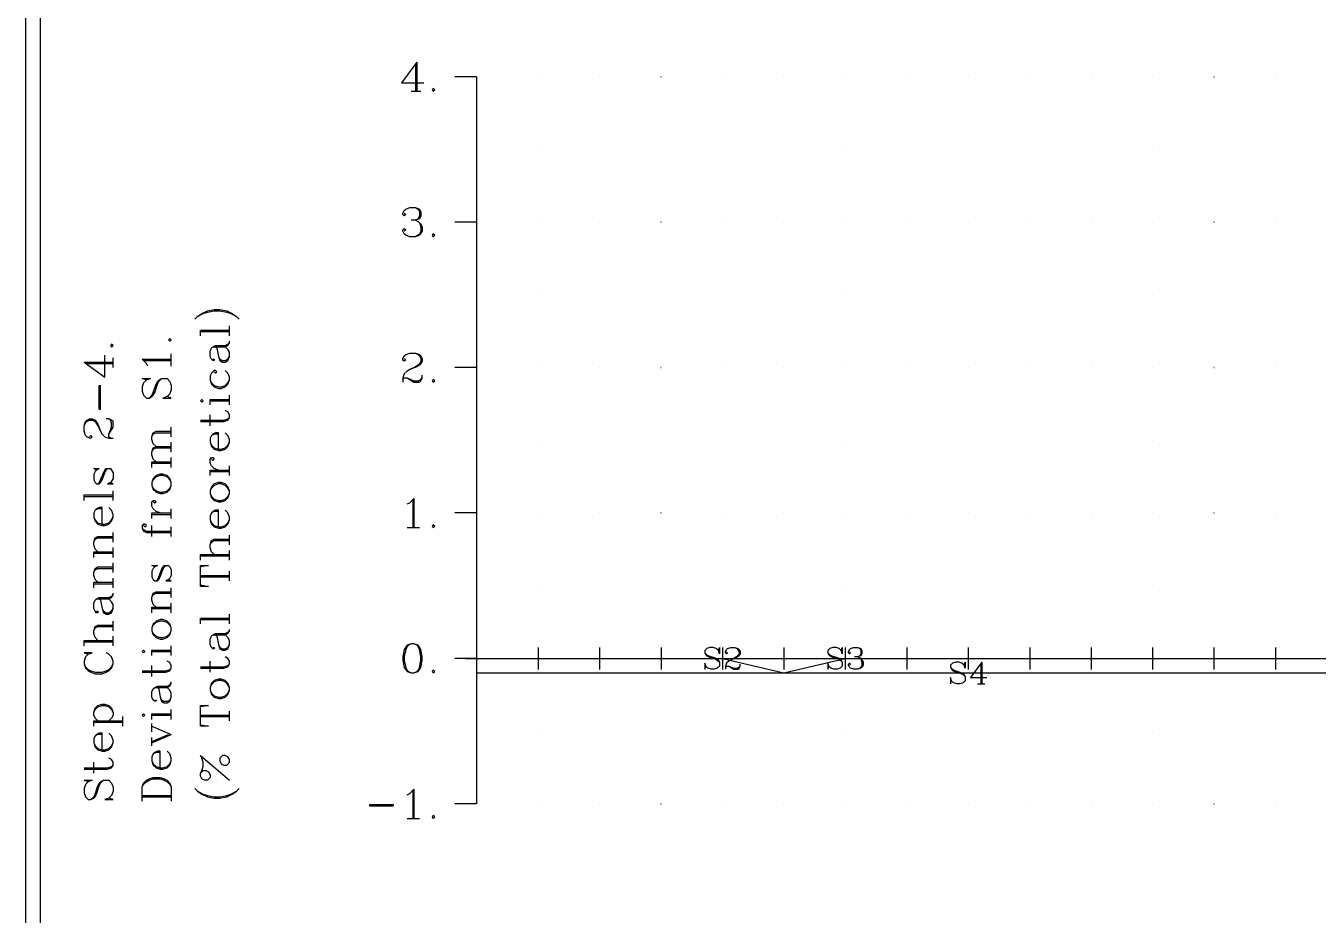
# Model space of a CAD drawing. Extents: x 10 to 200, y 0 to 250.
# Drawn here: x 10 to 98.9, y 73.3 to 134.5 of the extents above; entities that cross this region are included whole.
import ezdxf

# ---------------------------------------------------------------- set-up
doc = ezdxf.new("R2010")
doc.units = 0
doc.linetypes.add('1', pattern=[0])
for name, color, linetype in [('1', 7, '1'), ('2', 7, '1'), ('3', 7, '1')]:
    doc.layers.add(name, color=color, linetype=linetype)

msp = doc.modelspace()

# ---------------------------------------------------------------- linework, layer by layer
at = {"layer": '1'}
for p, q in [((36.79, 131.81), (36.79, 130)), ((36.88, 132), (36.88, 130)), ((41, 131), (39.5, 131)), ((41, 131), (41, 81)), ((36.5, 130), (37.17, 130)), ((41, 121), (39.5, 121)), ((24, 113.19), (24, 113.86)), ((22, 113.57), (24, 113.57)), ((22, 113.19), (22, 113.57)), ((22, 113.48), (24, 113.48)), ((14, 111.38), (16, 111.38)), ((14.19, 111.29), (16, 111.29)), ((16, 111), (16, 111.67)), ((18.1, 111.48), (20, 111.48)), ((20, 111.1), (20, 111.95)), ((41, 111), (39.5, 111)), ((22.67, 108.81), (24, 108.81)), ((22.67, 108.43), (22.67, 108.81)), ((22.67, 108.71), (24, 108.71)), ((24, 108.43), (24, 109.1)), ((22.67, 107), (22.67, 107.76)), ((20, 106.24), (20, 106.9)), ((20, 105.19), (20, 105.86)), ((18.67, 104.52), (20, 104.52)), ((18.67, 104.14), (18.67, 104.52)), ((18.67, 104.43), (20, 104.43)), ((20, 104.14), (20, 104.81)), ((24, 103.57), (24, 104.24)), ((22.67, 103.95), (24, 103.95)), ((22.67, 103.57), (22.67, 103.95)), ((22.67, 103.86), (24, 103.86)), ((14, 102.24), (16, 102.24)), ((14, 101.86), (14, 102.24)), ((16, 101.86), (16, 102.52)), ((14, 102.14), (16, 102.14)), ((36.6, 101.9), (36.6, 100)), ((18.67, 101), (20, 101)), ((18.67, 100.62), (18.67, 101)), ((18.67, 100.9), (20, 100.9)), ((20, 100.62), (20, 101.29)), ((41, 101), (39.5, 101)), ((16, 99), (16, 99.67)), ((18.67, 99.38), (18.67, 100.14)), ((20, 99.38), (20, 100.05)), ((36.21, 100), (37.07, 100)), ((24, 98.81), (24, 99.48)), ((14.67, 98.33), (16, 98.33)), ((14.67, 97.95), (14.67, 98.33)), ((14.67, 98.24), (16, 98.24)), ((16, 97.95), (16, 98.62)), ((22, 98.14), (24, 98.14)), ((22, 97.76), (22, 98.14)), ((22, 98.05), (24, 98.05)), ((24, 97.76), (24, 98.43)), ((16, 96.9), (16, 97.57)), ((24, 96.33), (24, 97)), ((14.67, 96.24), (16, 96.24)), ((14.67, 95.86), (14.67, 96.24)), ((14.67, 96.14), (16, 96.14)), ((16, 95.86), (16, 96.52)), ((22, 96.71), (24, 96.71)), ((22, 96.62), (24, 96.62)), ((20, 95.19), (20, 95.86)), ((18.67, 94.52), (20, 94.52)), ((18.67, 94.14), (18.67, 94.52)), ((18.67, 94.43), (20, 94.43)), ((20, 94.14), (20, 94.81)), ((16, 92.9), (16, 93.57)), ((22, 93.76), (24, 93.76)), ((22, 93.38), (22, 93.76)), ((22, 93.67), (24, 93.67)), ((24, 93.38), (24, 94.05)), ((16, 91.86), (16, 92.52)), ((14, 92.24), (16, 92.24)), ((14, 91.86), (14, 92.24)), ((14, 92.14), (16, 92.14)), ((18.67, 91.57), (20, 91.57)), ((18.67, 91.19), (18.67, 91.57)), ((20, 91.19), (20, 91.86)), ((41, 91.76), (41, 90.24)), ((45.23, 91.76), (45.23, 90.24)), ((49.45, 91.76), (49.45, 90.24)), ((53.68, 91.76), (53.68, 90.24)), ((57.9, 91.76), (57.9, 90.24)), ((62.13, 91.76), (62.13, 90.24)), ((66.35, 91.76), (66.35, 90.24)), ((70.58, 91.76), (70.58, 90.24)), ((74.8, 91.76), (74.8, 90.24)), ((79.03, 91.76), (79.03, 90.24)), ((83.25, 91.76), (83.25, 90.24)), ((87.48, 91.76), (87.48, 90.24)), ((91.7, 91.76), (91.7, 90.24)), ((95.93, 91.76), (95.93, 90.24)), ((18.67, 91.48), (20, 91.48)), ((22.67, 90.05), (22.67, 90.81)), ((41, 91), (39.5, 91)), ((40.24, 91), (41.76, 91)), ((44.46, 91), (45.99, 91)), ((48.69, 91), (50.21, 91)), ((52.91, 91), (54.44, 91)), ((57.14, 91), (58.66, 91)), ((61.36, 91), (62.89, 91)), ((65.59, 91), (67.11, 91)), ((69.82, 91), (71.34, 91)), ((74.04, 91), (75.56, 91)), ((75.73, 90.75), (75.73, 89.25)), ((78.27, 91), (79.79, 91)), ((82.49, 91), (84.02, 91)), ((86.72, 91), (88.24, 91)), ((90.94, 91), (92.47, 91)), ((95.17, 91), (96.69, 91)), ((18.67, 89.76), (18.67, 90.52)), ((75.66, 90.61), (75.66, 89.25)), ((75.45, 89.25), (75.95, 89.25)), ((18.67, 87.19), (20, 87.19)), ((18.67, 86.81), (18.67, 87.19)), ((18.67, 87.1), (20, 87.1)), ((20, 86.81), (20, 87.48)), ((22, 87.1), (24, 87.1)), ((24, 86.71), (24, 87.38)), ((14.67, 86.71), (16.67, 86.71)), ((14.67, 86.33), (14.67, 86.71)), ((14.67, 86.62), (16.67, 86.62)), ((16.67, 86.33), (16.67, 87)), ((18.67, 85.95), (18.67, 86.52)), ((18.67, 86.33), (20, 85.76)), ((22, 87), (24, 87)), ((18.67, 85.19), (20, 85.76)), ((18.67, 85.29), (19.81, 85.76)), ((18.67, 85), (18.67, 85.57)), ((14.67, 83.1), (14.67, 83.86)), ((22, 84.33), (24, 82.62)), ((36.6, 81.9), (36.6, 80)), ((18, 81.57), (20, 81.57)), ((18, 81.48), (20, 81.48)), ((41, 81), (39.5, 81)), ((36.21, 80), (37.07, 80))]:
    msp.add_line(p, q, dxfattribs=at)
for points in [[(36.88, 132), (35.83, 130.57), (37.36, 130.57)], [(38.02, 130.19), (37.93, 130.1), (38.02, 130), (38.12, 130.1), (38.02, 130.19)], [(36.02, 121.62), (36.12, 121.52), (36.02, 121.43), (35.93, 121.52), (35.93, 121.62), (36.02, 121.81), (36.12, 121.9), (36.4, 122), (36.79, 122), (37.07, 121.9), (37.17, 121.71), (37.17, 121.43), (37.07, 121.24), (36.79, 121.14), (36.5, 121.14)], [(36.79, 122), (36.98, 121.9), (37.07, 121.71), (37.07, 121.43), (36.98, 121.24), (36.79, 121.14)], [(36.79, 121.14), (36.98, 121.05), (37.17, 120.86), (37.26, 120.67), (37.26, 120.38), (37.17, 120.19), (37.07, 120.1), (36.79, 120), (36.4, 120), (36.12, 120.1), (36.02, 120.19), (35.93, 120.38), (35.93, 120.48), (36.02, 120.57), (36.12, 120.48), (36.02, 120.38)], [(37.07, 120.95), (37.17, 120.67), (37.17, 120.38), (37.07, 120.19), (36.98, 120.1), (36.79, 120)], [(38.02, 120.19), (37.93, 120.1), (38.02, 120), (38.12, 120.1), (38.02, 120.19)], [(21.62, 114.33), (21.81, 114.52), (22.1, 114.71), (22.48, 114.9), (22.95, 115), (23.33, 115), (23.81, 114.9), (24.19, 114.71), (24.48, 114.52), (24.67, 114.33)], [(21.81, 114.52), (22.19, 114.71), (22.48, 114.81), (22.95, 114.9), (23.33, 114.9), (23.81, 114.81), (24.1, 114.71), (24.48, 114.52)], [(19.81, 112.9), (19.9, 112.81), (20, 112.9), (19.9, 113), (19.81, 112.9)], [(15.81, 112.52), (15.9, 112.43), (16, 112.52), (15.9, 112.62), (15.81, 112.52)], [(22.86, 111.57), (22.95, 111.57), (22.95, 111.48), (22.86, 111.48), (22.76, 111.57), (22.67, 111.76), (22.67, 112.14), (22.76, 112.33), (22.86, 112.43), (23.05, 112.52), (23.71, 112.52), (23.9, 112.62), (24, 112.71)], [(22.86, 112.43), (23.71, 112.43), (23.9, 112.52), (24, 112.71), (24, 112.81)], [(23.05, 112.43), (23.14, 112.33), (23.24, 111.76), (23.33, 111.48), (23.52, 111.38), (23.71, 111.38), (23.9, 111.48), (24, 111.76), (24, 112.05), (23.9, 112.24), (23.71, 112.43)], [(36.02, 111.62), (36.12, 111.52), (36.02, 111.43), (35.93, 111.52), (35.93, 111.62), (36.02, 111.81), (36.12, 111.9), (36.4, 112), (36.79, 112), (37.07, 111.9), (37.17, 111.81), (37.26, 111.62), (37.26, 111.43), (37.17, 111.24), (36.88, 111.05), (36.4, 110.86), (36.21, 110.76), (36.02, 110.57), (35.93, 110.29), (35.93, 110)], [(36.79, 112), (36.98, 111.9), (37.07, 111.81), (37.17, 111.62), (37.17, 111.43), (37.07, 111.24), (36.79, 111.05), (36.4, 110.86)], [(14, 111.38), (15.43, 110.33), (15.43, 111.86)], [(18.38, 111.1), (18.29, 111.29), (18, 111.57), (20, 111.57)], [(23.24, 111.76), (23.33, 111.57), (23.52, 111.48), (23.71, 111.48), (23.9, 111.57), (24, 111.76)], [(18.29, 110.14), (18, 110.24), (18.57, 110.24), (18.29, 110.14), (18.1, 109.95), (18, 109.67), (18, 109.38), (18.1, 109.1), (18.29, 108.9), (18.48, 108.9), (18.67, 109), (18.76, 109.1), (18.86, 109.29), (19.05, 109.86), (19.14, 110.05), (19.33, 110.24)], [(18.48, 108.9), (18.67, 109.1), (18.76, 109.29), (18.95, 109.86), (19.05, 110.05), (19.14, 110.14), (19.33, 110.24), (19.71, 110.24), (19.9, 110.05), (20, 109.76), (20, 109.48), (19.9, 109.19), (19.71, 109), (19.43, 108.9), (20, 108.9), (19.71, 109)], [(22.95, 110.71), (23.05, 110.62), (23.14, 110.71), (23.05, 110.81), (22.95, 110.81), (22.76, 110.62), (22.67, 110.43), (22.67, 110.14), (22.76, 109.86), (22.95, 109.67), (23.24, 109.57), (23.43, 109.57), (23.71, 109.67), (23.9, 109.86), (24, 110.14), (24, 110.33), (23.9, 110.62), (23.71, 110.81)], [(35.93, 110.19), (36.02, 110.29), (36.21, 110.29), (36.69, 110.1), (36.98, 110.1), (37.17, 110.19), (37.26, 110.29)], [(36.21, 110.29), (36.69, 110), (37.07, 110), (37.17, 110.1), (37.26, 110.29), (37.26, 110.48)], [(15.05, 108.14), (15.05, 109.76), (15.14, 109.76)], [(15.05, 108.14), (15.14, 108.14), (15.14, 109.76)], [(22.67, 110.14), (22.76, 109.95), (22.95, 109.76), (23.24, 109.67), (23.43, 109.67), (23.71, 109.76), (23.9, 109.95), (24, 110.14)], [(38.02, 110.19), (37.93, 110.1), (38.02, 110), (38.12, 110.1), (38.02, 110.19)], [(22, 108.71), (22.1, 108.62), (22.19, 108.71), (22.1, 108.81), (22, 108.71)], [(22, 107.29), (23.62, 107.29), (23.9, 107.38), (24, 107.57), (24, 107.76), (23.9, 107.95), (23.71, 108.05)], [(22, 107.38), (23.62, 107.38), (23.9, 107.48), (24, 107.57)], [(14.38, 106.24), (14.48, 106.33), (14.57, 106.24), (14.48, 106.14), (14.38, 106.14), (14.19, 106.24), (14.1, 106.33), (14, 106.62), (14, 107), (14.1, 107.29), (14.19, 107.38), (14.38, 107.48), (14.57, 107.48), (14.76, 107.38), (14.95, 107.1), (15.14, 106.62), (15.24, 106.43), (15.43, 106.24), (15.71, 106.14), (16, 106.14)], [(14, 107), (14.1, 107.19), (14.19, 107.29), (14.38, 107.38), (14.57, 107.38), (14.76, 107.29), (14.95, 107), (15.14, 106.62)], [(15.71, 106.43), (16, 106.9), (16, 107.29), (15.9, 107.38), (15.71, 107.48), (15.52, 107.48)], [(15.81, 106.14), (15.71, 106.24), (15.71, 106.43), (15.9, 106.9), (15.9, 107.19), (15.81, 107.38), (15.71, 107.48)], [(18.95, 105.57), (18.76, 105.76), (18.67, 106.05), (18.67, 106.24), (18.76, 106.52), (18.95, 106.62), (20, 106.62)], [(18.67, 106.24), (18.76, 106.43), (18.95, 106.52), (20, 106.52)], [(23.24, 105.38), (23.24, 106.52), (23.05, 106.52), (22.86, 106.43), (22.76, 106.33), (22.67, 106.14), (22.67, 105.86), (22.76, 105.57), (22.95, 105.38), (23.24, 105.29), (23.43, 105.29), (23.71, 105.38), (23.9, 105.57), (24, 105.86), (24, 106.05), (23.9, 106.33), (23.71, 106.52)], [(22.67, 105.86), (22.76, 105.67), (22.95, 105.48), (23.24, 105.38), (23.43, 105.38), (23.71, 105.48), (23.9, 105.67), (24, 105.86)], [(23.24, 106.43), (22.95, 106.43), (22.76, 106.33)], [(18.95, 104.52), (18.76, 104.71), (18.67, 105), (18.67, 105.19), (18.76, 105.48), (18.95, 105.57), (20, 105.57)], [(18.67, 105.19), (18.76, 105.38), (18.95, 105.48), (20, 105.48)], [(14.86, 103.95), (14.67, 104.05), (15.05, 104.05), (14.86, 103.95), (14.76, 103.86), (14.67, 103.67), (14.67, 103.29), (14.76, 103.1), (14.86, 103), (15.05, 103), (15.14, 103.1), (15.24, 103.29), (15.43, 103.76), (15.52, 103.95), (15.62, 104.05)], [(14.95, 103), (15.05, 103.1), (15.14, 103.29), (15.33, 103.76), (15.43, 103.95), (15.52, 104.05), (15.81, 104.05), (15.9, 103.95), (16, 103.76), (16, 103.38), (15.9, 103.19), (15.81, 103.1), (15.62, 103), (16, 103), (15.81, 103.1)], [(23.24, 103.95), (22.95, 104.05), (22.76, 104.24), (22.67, 104.43), (22.67, 104.71), (22.76, 104.81), (22.86, 104.81), (22.95, 104.71), (22.86, 104.62), (22.76, 104.71)], [(18.67, 102.9), (18.76, 102.62), (18.95, 102.43), (19.24, 102.33), (19.43, 102.33), (19.71, 102.43), (19.9, 102.62), (20, 102.9), (20, 103.1), (19.9, 103.38), (19.71, 103.57), (19.43, 103.67), (19.24, 103.67), (18.95, 103.57), (18.76, 103.38), (18.67, 103.1), (18.67, 102.9)], [(20, 103.1), (19.9, 103.29), (19.71, 103.48), (19.43, 103.57), (19.24, 103.57), (18.95, 103.48), (18.76, 103.29), (18.67, 103.1)], [(22.67, 102.33), (22.76, 102.05), (22.95, 101.86), (23.24, 101.76), (23.43, 101.76), (23.71, 101.86), (23.9, 102.05), (24, 102.33), (24, 102.52), (23.9, 102.81), (23.71, 103), (23.43, 103.1), (23.24, 103.1), (22.95, 103), (22.76, 102.81), (22.67, 102.52), (22.67, 102.33)], [(18.67, 102.9), (18.76, 102.71), (18.95, 102.52), (19.24, 102.43), (19.43, 102.43), (19.71, 102.52), (19.9, 102.71), (20, 102.9)], [(24, 102.52), (23.9, 102.71), (23.71, 102.9), (23.43, 103), (23.24, 103), (22.95, 102.9), (22.76, 102.71), (22.67, 102.52)], [(22.67, 102.33), (22.76, 102.14), (22.95, 101.95), (23.24, 101.86), (23.43, 101.86), (23.71, 101.95), (23.9, 102.14), (24, 102.33)], [(15.24, 100.24), (15.24, 101.38), (15.05, 101.38), (14.86, 101.29), (14.76, 101.19), (14.67, 101), (14.67, 100.71), (14.76, 100.43), (14.95, 100.24), (15.24, 100.14), (15.43, 100.14), (15.71, 100.24), (15.9, 100.43), (16, 100.71), (16, 100.9), (15.9, 101.19), (15.71, 101.38)], [(19.24, 101), (18.95, 101.1), (18.76, 101.29), (18.67, 101.48), (18.67, 101.76), (18.76, 101.86), (18.86, 101.86), (18.95, 101.76), (18.86, 101.67), (18.76, 101.76)], [(36.21, 101.62), (36.4, 101.71), (36.69, 102), (36.69, 100)], [(14.67, 100.71), (14.76, 100.52), (14.95, 100.33), (15.24, 100.24), (15.43, 100.24), (15.71, 100.33), (15.9, 100.52), (16, 100.71)], [(15.24, 101.29), (14.95, 101.29), (14.76, 101.19)], [(23.24, 100.05), (23.24, 101.19), (23.05, 101.19), (22.86, 101.1), (22.76, 101), (22.67, 100.81), (22.67, 100.52), (22.76, 100.24), (22.95, 100.05), (23.24, 99.95), (23.43, 99.95), (23.71, 100.05), (23.9, 100.24), (24, 100.52), (24, 100.71), (23.9, 101), (23.71, 101.19)], [(22.67, 100.52), (22.76, 100.33), (22.95, 100.14), (23.24, 100.05), (23.43, 100.05), (23.71, 100.14), (23.9, 100.33), (24, 100.52)], [(23.24, 101.1), (22.95, 101.1), (22.76, 101)], [(18.1, 100.14), (18.19, 100.05), (18.29, 100.14), (18.19, 100.24), (18.1, 100.24), (18, 100.14), (18, 99.95), (18.1, 99.76), (18.29, 99.67), (20, 99.67)], [(18, 99.95), (18.1, 99.86), (18.29, 99.76), (20, 99.76)], [(38.02, 100.19), (37.93, 100.1), (38.02, 100), (38.12, 100.1), (38.02, 100.19)], [(14.95, 98.33), (14.76, 98.52), (14.67, 98.81), (14.67, 99), (14.76, 99.29), (14.95, 99.38), (16, 99.38)], [(14.67, 99), (14.76, 99.19), (14.95, 99.29), (16, 99.29)], [(22.95, 98.14), (22.76, 98.33), (22.67, 98.62), (22.67, 98.81), (22.76, 99.1), (22.95, 99.19), (24, 99.19)], [(22.67, 98.81), (22.76, 99), (22.95, 99.1), (24, 99.1)], [(14.95, 96.24), (14.76, 96.43), (14.67, 96.71), (14.67, 96.9), (14.76, 97.19), (14.95, 97.29), (16, 97.29)], [(14.67, 96.9), (14.76, 97.1), (14.95, 97.19), (16, 97.19)], [(18.86, 97.29), (18.67, 97.38), (19.05, 97.38), (18.86, 97.29), (18.76, 97.19), (18.67, 97), (18.67, 96.62), (18.76, 96.43), (18.86, 96.33), (19.05, 96.33), (19.14, 96.43), (19.24, 96.62), (19.43, 97.1), (19.52, 97.29), (19.62, 97.38)], [(18.95, 96.33), (19.05, 96.43), (19.14, 96.62), (19.33, 97.1), (19.43, 97.29), (19.52, 97.38), (19.81, 97.38), (19.9, 97.29), (20, 97.1), (20, 96.71), (19.9, 96.52), (19.81, 96.43), (19.62, 96.33), (20, 96.33), (19.81, 96.43)], [(22, 96.05), (22.57, 95.95), (22, 95.95), (22, 97.38), (22.57, 97.38), (22, 97.29)], [(14.86, 94.24), (14.95, 94.24), (14.95, 94.14), (14.86, 94.14), (14.76, 94.24), (14.67, 94.43), (14.67, 94.81), (14.76, 95), (14.86, 95.1), (15.05, 95.19), (15.71, 95.19), (15.9, 95.29), (16, 95.38)], [(14.86, 95.1), (15.71, 95.1), (15.9, 95.19), (16, 95.38), (16, 95.48)], [(15.05, 95.1), (15.14, 95), (15.24, 94.43), (15.33, 94.14), (15.52, 94.05), (15.71, 94.05), (15.9, 94.14), (16, 94.43), (16, 94.71), (15.9, 94.9), (15.71, 95.1)], [(18.95, 94.52), (18.76, 94.71), (18.67, 95), (18.67, 95.19), (18.76, 95.48), (18.95, 95.57), (20, 95.57)], [(18.67, 95.19), (18.76, 95.38), (18.95, 95.48), (20, 95.48)], [(15.24, 94.43), (15.33, 94.24), (15.52, 94.14), (15.71, 94.14), (15.9, 94.24), (16, 94.43)], [(18.67, 92.9), (18.76, 92.62), (18.95, 92.43), (19.24, 92.33), (19.43, 92.33), (19.71, 92.43), (19.9, 92.62), (20, 92.9), (20, 93.1), (19.9, 93.38), (19.71, 93.57), (19.43, 93.67), (19.24, 93.67), (18.95, 93.57), (18.76, 93.38), (18.67, 93.1), (18.67, 92.9)], [(20, 93.1), (19.9, 93.29), (19.71, 93.48), (19.43, 93.57), (19.24, 93.57), (18.95, 93.48), (18.76, 93.29), (18.67, 93.1)], [(14.95, 92.24), (14.76, 92.43), (14.67, 92.71), (14.67, 92.9), (14.76, 93.19), (14.95, 93.29), (16, 93.29)], [(14.67, 92.9), (14.76, 93.1), (14.95, 93.19), (16, 93.19)], [(18.67, 92.9), (18.76, 92.71), (18.95, 92.52), (19.24, 92.43), (19.43, 92.43), (19.71, 92.52), (19.9, 92.71), (20, 92.9)], [(22.86, 91.76), (22.95, 91.76), (22.95, 91.67), (22.86, 91.67), (22.76, 91.76), (22.67, 91.95), (22.67, 92.33), (22.76, 92.52), (22.86, 92.62), (23.05, 92.71), (23.71, 92.71), (23.9, 92.81), (24, 92.9)], [(22.86, 92.62), (23.71, 92.62), (23.9, 92.71), (24, 92.9), (24, 93)], [(23.05, 92.62), (23.14, 92.52), (23.24, 91.95), (23.33, 91.67), (23.52, 91.57), (23.71, 91.57), (23.9, 91.67), (24, 91.95), (24, 92.24), (23.9, 92.43), (23.71, 92.62)], [(18, 91.48), (18.1, 91.38), (18.19, 91.48), (18.1, 91.57), (18, 91.48)], [(23.24, 91.95), (23.33, 91.76), (23.52, 91.67), (23.71, 91.67), (23.9, 91.76), (24, 91.95)], [(36.5, 92), (36.21, 91.9), (36.02, 91.62), (35.93, 91.14), (35.93, 90.86), (36.02, 90.38), (36.21, 90.1), (36.5, 90), (36.69, 90), (36.98, 90.1), (37.17, 90.38), (37.26, 90.86), (37.26, 91.14), (37.17, 91.62), (36.98, 91.9), (36.69, 92), (36.5, 92)], [(36.5, 92), (36.31, 91.9), (36.21, 91.81), (36.12, 91.62), (36.02, 91.14), (36.02, 90.86), (36.12, 90.38), (36.21, 90.19), (36.31, 90.1), (36.5, 90)], [(36.69, 90), (36.88, 90.1), (36.98, 90.19), (37.07, 90.38), (37.17, 90.86), (37.17, 91.14), (37.07, 91.62), (36.98, 91.81), (36.88, 91.9), (36.69, 92)], [(57.62, 91.54), (57.69, 91.75), (57.69, 91.32), (57.62, 91.54), (57.47, 91.68), (57.26, 91.75), (57.04, 91.75), (56.83, 91.68), (56.69, 91.54), (56.69, 91.39), (56.76, 91.25), (56.83, 91.18), (56.97, 91.11), (57.4, 90.96), (57.54, 90.89), (57.69, 90.75)], [(58.19, 91.46), (58.26, 91.39), (58.19, 91.32), (58.12, 91.39), (58.12, 91.46), (58.19, 91.61), (58.26, 91.68), (58.47, 91.75), (58.76, 91.75), (58.97, 91.68), (59.04, 91.61), (59.12, 91.46), (59.12, 91.32), (59.04, 91.18), (58.83, 91.04), (58.47, 90.89), (58.33, 90.82), (58.19, 90.68), (58.12, 90.46), (58.12, 90.25)], [(58.76, 91.75), (58.9, 91.68), (58.97, 91.61), (59.04, 91.46), (59.04, 91.32), (58.97, 91.18), (58.76, 91.04), (58.47, 90.89)], [(66.07, 91.54), (66.14, 91.75), (66.14, 91.32), (66.07, 91.54), (65.92, 91.68), (65.71, 91.75), (65.49, 91.75), (65.28, 91.68), (65.14, 91.54), (65.14, 91.39), (65.21, 91.25), (65.28, 91.18), (65.42, 91.11), (65.85, 90.96), (65.99, 90.89), (66.14, 90.75)], [(66.64, 91.46), (66.71, 91.39), (66.64, 91.32), (66.57, 91.39), (66.57, 91.46), (66.64, 91.61), (66.71, 91.68), (66.92, 91.75), (67.21, 91.75), (67.42, 91.68), (67.49, 91.54), (67.49, 91.32), (67.42, 91.18), (67.21, 91.11), (66.99, 91.11)], [(67.21, 91.75), (67.35, 91.68), (67.42, 91.54), (67.42, 91.32), (67.35, 91.18), (67.21, 91.11)], [(14.29, 91.29), (14.57, 91.38), (14, 91.38), (14.29, 91.29), (14.1, 91.1), (14, 90.81), (14, 90.62), (14.1, 90.33), (14.29, 90.14), (14.48, 90.05), (14.76, 89.95), (15.24, 89.95), (15.52, 90.05), (15.71, 90.14), (15.9, 90.33), (16, 90.62), (16, 90.81), (15.9, 91.1), (15.71, 91.29), (15.52, 91.38)], [(18, 90.05), (19.62, 90.05), (19.9, 90.14), (20, 90.33), (20, 90.52), (19.9, 90.71), (19.71, 90.81)], [(22, 90.33), (23.62, 90.33), (23.9, 90.43), (24, 90.62), (24, 90.81), (23.9, 91), (23.71, 91.1)], [(41, 91), (45.23, 91), (49.45, 91), (53.68, 91), (57.9, 91), (62.13, 91), (66.35, 91), (70.58, 91), (74.8, 91), (79.03, 91), (83.25, 91), (87.48, 91), (91.7, 91), (95.93, 91), (100.15, 91)], [(41, 91), (45.23, 91), (49.45, 91), (53.68, 91), (57.9, 91), (62.13, 91), (66.35, 91), (70.58, 91), (74.8, 91), (79.03, 91), (83.25, 91), (87.48, 91), (91.7, 91), (95.93, 91), (100.15, 91)], [(41, 91), (45.23, 91), (49.45, 91), (53.68, 91), (57.9, 91), (62.13, 90), (66.35, 91), (70.58, 91), (74.8, 91), (79.03, 91), (83.25, 91), (87.48, 91), (91.7, 91), (95.93, 91), (100.15, 91)], [(56.69, 91.39), (56.83, 91.25), (56.97, 91.18), (57.4, 91.04), (57.54, 90.96), (57.62, 90.89), (57.69, 90.75), (57.69, 90.46), (57.54, 90.32), (57.33, 90.25), (57.12, 90.25), (56.9, 90.32), (56.76, 90.46), (56.69, 90.68), (56.69, 90.25), (56.76, 90.46)], [(65.14, 91.39), (65.28, 91.25), (65.42, 91.18), (65.85, 91.04), (65.99, 90.96), (66.07, 90.89), (66.14, 90.75), (66.14, 90.46), (65.99, 90.32), (65.78, 90.25), (65.57, 90.25), (65.35, 90.32), (65.21, 90.46), (65.14, 90.68), (65.14, 90.25), (65.21, 90.46)], [(67.21, 91.11), (67.35, 91.04), (67.49, 90.89), (67.57, 90.75), (67.57, 90.54), (67.49, 90.39), (67.42, 90.32), (67.21, 90.25), (66.92, 90.25), (66.71, 90.32), (66.64, 90.39), (66.57, 90.54), (66.57, 90.61), (66.64, 90.68), (66.71, 90.61), (66.64, 90.54)], [(67.42, 90.96), (67.49, 90.75), (67.49, 90.54), (67.42, 90.39), (67.35, 90.32), (67.21, 90.25)], [(74.52, 90.54), (74.59, 90.75), (74.59, 90.32), (74.52, 90.54), (74.37, 90.68), (74.16, 90.75), (73.95, 90.75), (73.73, 90.68), (73.59, 90.54), (73.59, 90.39), (73.66, 90.25), (73.73, 90.18), (73.87, 90.11), (74.3, 89.96), (74.45, 89.89), (74.59, 89.75)], [(75.73, 90.75), (74.95, 89.68), (76.09, 89.68)], [(14, 90.62), (14.1, 90.43), (14.29, 90.24), (14.48, 90.14), (14.76, 90.05), (15.24, 90.05), (15.52, 90.14), (15.71, 90.24), (15.9, 90.43), (16, 90.62)], [(18, 90.14), (19.62, 90.14), (19.9, 90.24), (20, 90.33)], [(22, 90.43), (23.62, 90.43), (23.9, 90.52), (24, 90.62)], [(38.02, 90.19), (37.93, 90.1), (38.02, 90), (38.12, 90.1), (38.02, 90.19)], [(41, 90), (45.23, 90), (49.45, 90), (53.68, 90), (57.9, 90), (62.13, 90), (66.35, 90), (70.58, 90), (74.8, 90), (79.03, 90), (83.25, 90), (87.48, 90), (91.7, 90), (95.93, 90), (100.15, 90)], [(58.12, 90.39), (58.19, 90.46), (58.33, 90.46), (58.69, 90.32), (58.9, 90.32), (59.04, 90.39), (59.12, 90.46)], [(58.33, 90.46), (58.69, 90.25), (58.97, 90.25), (59.04, 90.32), (59.12, 90.46), (59.12, 90.61)], [(73.59, 90.39), (73.73, 90.25), (73.87, 90.18), (74.3, 90.04), (74.45, 89.96), (74.52, 89.89), (74.59, 89.75), (74.59, 89.46), (74.45, 89.32), (74.23, 89.25), (74.02, 89.25), (73.8, 89.32), (73.66, 89.46), (73.59, 89.68), (73.59, 89.25), (73.66, 89.46)], [(18.86, 88.14), (18.95, 88.14), (18.95, 88.05), (18.86, 88.05), (18.76, 88.14), (18.67, 88.33), (18.67, 88.71), (18.76, 88.9), (18.86, 89), (19.05, 89.1), (19.71, 89.1), (19.9, 89.19), (20, 89.29)], [(18.86, 89), (19.71, 89), (19.9, 89.1), (20, 89.29), (20, 89.38)], [(19.05, 89), (19.14, 88.9), (19.24, 88.33), (19.33, 88.05), (19.52, 87.95), (19.71, 87.95), (19.9, 88.05), (20, 88.33), (20, 88.62), (19.9, 88.81), (19.71, 89)], [(22.67, 88.81), (22.76, 88.52), (22.95, 88.33), (23.24, 88.24), (23.43, 88.24), (23.71, 88.33), (23.9, 88.52), (24, 88.81), (24, 89), (23.9, 89.29), (23.71, 89.48), (23.43, 89.57), (23.24, 89.57), (22.95, 89.48), (22.76, 89.29), (22.67, 89), (22.67, 88.81)], [(24, 89), (23.9, 89.19), (23.71, 89.38), (23.43, 89.48), (23.24, 89.48), (22.95, 89.38), (22.76, 89.19), (22.67, 89)], [(19.24, 88.33), (19.33, 88.14), (19.52, 88.05), (19.71, 88.05), (19.9, 88.14), (20, 88.33)], [(22.67, 88.81), (22.76, 88.62), (22.95, 88.43), (23.24, 88.33), (23.43, 88.33), (23.71, 88.43), (23.9, 88.62), (24, 88.81)], [(14.95, 86.71), (14.76, 86.9), (14.67, 87.1), (14.67, 87.29), (14.76, 87.57), (14.95, 87.76), (15.24, 87.86), (15.43, 87.86), (15.71, 87.76), (15.9, 87.57), (16, 87.29), (16, 87.1), (15.9, 86.9), (15.71, 86.71)], [(14.67, 87.29), (14.76, 87.48), (14.95, 87.67), (15.24, 87.76), (15.43, 87.76), (15.71, 87.67), (15.9, 87.48), (16, 87.29)], [(18, 87.1), (18.1, 87), (18.19, 87.1), (18.1, 87.19), (18, 87.1)], [(22, 86.43), (22.57, 86.33), (22, 86.33), (22, 87.76), (22.57, 87.76), (22, 87.67)], [(15.24, 84.71), (15.24, 85.86), (15.05, 85.86), (14.86, 85.76), (14.76, 85.67), (14.67, 85.48), (14.67, 85.19), (14.76, 84.9), (14.95, 84.71), (15.24, 84.62), (15.43, 84.62), (15.71, 84.71), (15.9, 84.9), (16, 85.19), (16, 85.38), (15.9, 85.67), (15.71, 85.86)], [(15.24, 85.76), (14.95, 85.76), (14.76, 85.67)], [(14.67, 85.19), (14.76, 85), (14.95, 84.81), (15.24, 84.71), (15.43, 84.71), (15.71, 84.81), (15.9, 85), (16, 85.19)], [(19.24, 83.48), (19.24, 84.62), (19.05, 84.62), (18.86, 84.52), (18.76, 84.43), (18.67, 84.24), (18.67, 83.95), (18.76, 83.67), (18.95, 83.48), (19.24, 83.38), (19.43, 83.38), (19.71, 83.48), (19.9, 83.67), (20, 83.95), (20, 84.14), (19.9, 84.43), (19.71, 84.62)], [(19.24, 84.52), (18.95, 84.52), (18.76, 84.43)], [(14, 83.38), (15.62, 83.38), (15.9, 83.48), (16, 83.67), (16, 83.86), (15.9, 84.05), (15.71, 84.14)], [(14, 83.48), (15.62, 83.48), (15.9, 83.57), (16, 83.67)], [(18.67, 83.95), (18.76, 83.76), (18.95, 83.57), (19.24, 83.48), (19.43, 83.48), (19.71, 83.57), (19.9, 83.76), (20, 83.95)], [(22, 83.1), (22.19, 83.29), (22.38, 83.29), (22.57, 83.19), (22.67, 83), (22.67, 82.81), (22.48, 82.62), (22.29, 82.62), (22.1, 82.71), (22, 82.9), (22, 83.1), (22.1, 83.29), (22.19, 83.57), (22.19, 83.86), (22.1, 84.14), (22, 84.33)], [(23.33, 83.95), (23.43, 83.76), (23.62, 83.67), (23.81, 83.67), (24, 83.86), (24, 84.05), (23.9, 84.24), (23.71, 84.33), (23.52, 84.33), (23.33, 84.14), (23.33, 83.95)], [(18, 81.19), (18, 82.14), (18.1, 82.43), (18.29, 82.62), (18.48, 82.71), (18.76, 82.81), (19.24, 82.81), (19.52, 82.71), (19.71, 82.62), (19.9, 82.43), (20, 82.14), (20, 81.19)], [(18, 82.14), (18.1, 82.33), (18.29, 82.52), (18.48, 82.62), (18.76, 82.71), (19.24, 82.71), (19.52, 82.62), (19.71, 82.52), (19.9, 82.33), (20, 82.14)], [(14.29, 82.52), (14, 82.62), (14.57, 82.62), (14.29, 82.52), (14.1, 82.33), (14, 82.05), (14, 81.76), (14.1, 81.48), (14.29, 81.29), (14.48, 81.29), (14.67, 81.38), (14.76, 81.48), (14.86, 81.67), (15.05, 82.24), (15.14, 82.43), (15.33, 82.62)], [(14.48, 81.29), (14.67, 81.48), (14.76, 81.67), (14.95, 82.24), (15.05, 82.43), (15.14, 82.52), (15.33, 82.62), (15.71, 82.62), (15.9, 82.43), (16, 82.14), (16, 81.86), (15.9, 81.57), (15.71, 81.38), (15.43, 81.29), (16, 81.29), (15.71, 81.38)], [(21.62, 82.05), (21.81, 81.86), (22.1, 81.67), (22.48, 81.48), (22.95, 81.38), (23.33, 81.38), (23.81, 81.48), (24.19, 81.67), (24.48, 81.86), (24.67, 82.05)], [(21.81, 81.86), (22.19, 81.67), (22.48, 81.57), (22.95, 81.48), (23.33, 81.48), (23.81, 81.57), (24.1, 81.67), (24.48, 81.86)], [(36.21, 81.62), (36.4, 81.71), (36.69, 82), (36.69, 80)], [(33.64, 80.95), (35.26, 80.95), (35.26, 80.86)], [(33.64, 80.95), (33.64, 80.86), (35.26, 80.86)], [(38.02, 80.19), (37.93, 80.1), (38.02, 80), (38.12, 80.1), (38.02, 80.19)]]:
    msp.add_lwpolyline(points, dxfattribs=at)
at = {"layer": '2'}
for points in [[(11, 1), (11, 249), (199, 249), (199, 1), (11, 1)], [(41, 131), (41, 131), (41, 131), (41, 131), (41, 131)], [(45.23, 131), (45.22, 131), (45.22, 131), (45.23, 131), (45.23, 131)], [(45.23, 131), (45.22, 131), (45.22, 131), (45.23, 131), (45.23, 131)], [(49.45, 131), (49.45, 131), (49.45, 131), (49.45, 131), (49.45, 131)], [(53.68, 131), (53.67, 131), (53.67, 131), (53.68, 131), (53.68, 131)], [(57.9, 131), (57.9, 131), (57.9, 131), (57.9, 131), (57.9, 131)], [(62.13, 131), (62.13, 131), (62.13, 131), (62.13, 131), (62.13, 131)], [(66.35, 131), (66.35, 131), (66.35, 131), (66.35, 131), (66.35, 131)], [(66.35, 131), (66.35, 131), (66.35, 131), (66.35, 131), (66.35, 131)], [(70.58, 131), (70.58, 131), (70.58, 131), (70.58, 131), (70.58, 131)], [(74.8, 131), (74.8, 131), (74.8, 131), (74.8, 131), (74.8, 131)], [(79.03, 131), (79.03, 131), (79.03, 131), (79.03, 131), (79.03, 131)], [(83.26, 131), (83.25, 131), (83.25, 131), (83.26, 131), (83.26, 131)], [(87.48, 131), (87.48, 131), (87.48, 131), (87.48, 131), (87.48, 131)], [(87.48, 131), (87.48, 131), (87.48, 131), (87.48, 131), (87.48, 131)], [(91.71, 131), (91.7, 131), (91.7, 131), (91.71, 131), (91.71, 131)], [(95.93, 131), (95.93, 131), (95.93, 131), (95.93, 131), (95.93, 131)], [(45.23, 126), (45.22, 126), (45.22, 126), (45.23, 126), (45.23, 126)], [(66.35, 126), (66.35, 126), (66.35, 126), (66.35, 126), (66.35, 126)], [(87.48, 126), (87.48, 126), (87.48, 126), (87.48, 126), (87.48, 126)], [(41, 121), (41, 121), (41, 121), (41, 121), (41, 121)], [(45.23, 121), (45.22, 121), (45.22, 121), (45.23, 121), (45.23, 121)], [(45.23, 121), (45.22, 121), (45.22, 121), (45.23, 121), (45.23, 121)], [(49.45, 121), (49.45, 121), (49.45, 121), (49.45, 121), (49.45, 121)], [(53.68, 121), (53.67, 121), (53.67, 121), (53.68, 121), (53.68, 121)], [(57.9, 121), (57.9, 121), (57.9, 121), (57.9, 121), (57.9, 121)], [(62.13, 121), (62.13, 121), (62.13, 121), (62.13, 121), (62.13, 121)], [(66.35, 121), (66.35, 121), (66.35, 121), (66.35, 121), (66.35, 121)], [(66.35, 121), (66.35, 121), (66.35, 121), (66.35, 121), (66.35, 121)], [(70.58, 121), (70.58, 121), (70.58, 121), (70.58, 121), (70.58, 121)], [(74.8, 121), (74.8, 121), (74.8, 121), (74.8, 121), (74.8, 121)], [(79.03, 121), (79.03, 121), (79.03, 121), (79.03, 121), (79.03, 121)], [(83.26, 121), (83.25, 121), (83.25, 121), (83.26, 121), (83.26, 121)], [(87.48, 121), (87.48, 121), (87.48, 121), (87.48, 121), (87.48, 121)], [(87.48, 121), (87.48, 121), (87.48, 121), (87.48, 121), (87.48, 121)], [(91.71, 121), (91.7, 121), (91.7, 121), (91.71, 121), (91.71, 121)], [(95.93, 121), (95.93, 121), (95.93, 121), (95.93, 121), (95.93, 121)], [(45.23, 116), (45.22, 116), (45.22, 116), (45.23, 116), (45.23, 116)], [(66.35, 116), (66.35, 116), (66.35, 116), (66.35, 116), (66.35, 116)], [(87.48, 116), (87.48, 116), (87.48, 116), (87.48, 116), (87.48, 116)], [(41, 111), (41, 111), (41, 111), (41, 111), (41, 111)], [(45.23, 111), (45.22, 111), (45.22, 111), (45.23, 111), (45.23, 111)], [(45.23, 111), (45.22, 111), (45.22, 111), (45.23, 111), (45.23, 111)], [(49.45, 111), (49.45, 111), (49.45, 111), (49.45, 111), (49.45, 111)], [(53.68, 111), (53.67, 111), (53.67, 111), (53.68, 111), (53.68, 111)], [(57.9, 111), (57.9, 111), (57.9, 111), (57.9, 111), (57.9, 111)], [(62.13, 111), (62.13, 111), (62.13, 111), (62.13, 111), (62.13, 111)], [(66.35, 111), (66.35, 111), (66.35, 111), (66.35, 111), (66.35, 111)], [(66.35, 111), (66.35, 111), (66.35, 111), (66.35, 111), (66.35, 111)], [(70.58, 111), (70.58, 111), (70.58, 111), (70.58, 111), (70.58, 111)], [(74.8, 111), (74.8, 111), (74.8, 111), (74.8, 111), (74.8, 111)], [(79.03, 111), (79.03, 111), (79.03, 111), (79.03, 111), (79.03, 111)], [(83.26, 111), (83.25, 111), (83.25, 111), (83.26, 111), (83.26, 111)], [(87.48, 111), (87.48, 111), (87.48, 111), (87.48, 111), (87.48, 111)], [(87.48, 111), (87.48, 111), (87.48, 111), (87.48, 111), (87.48, 111)], [(91.71, 111), (91.7, 111), (91.7, 111), (91.71, 111), (91.71, 111)], [(95.93, 111), (95.93, 111), (95.93, 111), (95.93, 111), (95.93, 111)], [(45.23, 106), (45.22, 106), (45.22, 106), (45.23, 106), (45.23, 106)], [(66.35, 106), (66.35, 106), (66.35, 106), (66.35, 106), (66.35, 106)], [(87.48, 106), (87.48, 106), (87.48, 106), (87.48, 106), (87.48, 106)], [(41, 101), (41, 101), (41, 101), (41, 101), (41, 101)], [(45.23, 101), (45.22, 101), (45.22, 101), (45.23, 101), (45.23, 101)], [(45.23, 101), (45.22, 101), (45.22, 101), (45.23, 101), (45.23, 101)], [(49.45, 101), (49.45, 101), (49.45, 101), (49.45, 101), (49.45, 101)], [(53.68, 101), (53.67, 101), (53.67, 101), (53.68, 101), (53.68, 101)], [(57.9, 101), (57.9, 101), (57.9, 101), (57.9, 101), (57.9, 101)], [(62.13, 101), (62.13, 101), (62.13, 101), (62.13, 101), (62.13, 101)], [(66.35, 101), (66.35, 101), (66.35, 101), (66.35, 101), (66.35, 101)], [(66.35, 101), (66.35, 101), (66.35, 101), (66.35, 101), (66.35, 101)], [(70.58, 101), (70.58, 101), (70.58, 101), (70.58, 101), (70.58, 101)], [(74.8, 101), (74.8, 101), (74.8, 101), (74.8, 101), (74.8, 101)], [(79.03, 101), (79.03, 101), (79.03, 101), (79.03, 101), (79.03, 101)], [(83.26, 101), (83.25, 101), (83.25, 101), (83.26, 101), (83.26, 101)], [(87.48, 101), (87.48, 101), (87.48, 101), (87.48, 101), (87.48, 101)], [(87.48, 101), (87.48, 101), (87.48, 101), (87.48, 101), (87.48, 101)], [(91.71, 101), (91.7, 101), (91.7, 101), (91.71, 101), (91.71, 101)], [(95.93, 101), (95.93, 101), (95.93, 101), (95.93, 101), (95.93, 101)], [(45.23, 96), (45.22, 96), (45.22, 96), (45.23, 96), (45.23, 96)], [(66.35, 96), (66.35, 96), (66.35, 96), (66.35, 96), (66.35, 96)], [(87.48, 96), (87.48, 96), (87.48, 96), (87.48, 96), (87.48, 96)], [(41, 91), (41, 91), (41, 91), (41, 91), (41, 91)], [(45.23, 91), (45.22, 91), (45.22, 91), (45.23, 91), (45.23, 91)], [(45.23, 91), (45.22, 91), (45.22, 91), (45.23, 91), (45.23, 91)], [(49.45, 91), (49.45, 91), (49.45, 91), (49.45, 91), (49.45, 91)], [(53.68, 91), (53.67, 91), (53.67, 91), (53.68, 91), (53.68, 91)], [(57.9, 91), (57.9, 91), (57.9, 91), (57.9, 91), (57.9, 91)], [(62.13, 91), (62.13, 91), (62.13, 91), (62.13, 91), (62.13, 91)], [(66.35, 91), (66.35, 91), (66.35, 91), (66.35, 91), (66.35, 91)], [(66.35, 91), (66.35, 91), (66.35, 91), (66.35, 91), (66.35, 91)], [(70.58, 91), (70.58, 91), (70.58, 91), (70.58, 91), (70.58, 91)], [(74.8, 91), (74.8, 91), (74.8, 91), (74.8, 91), (74.8, 91)], [(79.03, 91), (79.03, 91), (79.03, 91), (79.03, 91), (79.03, 91)], [(83.26, 91), (83.25, 91), (83.25, 91), (83.26, 91), (83.26, 91)], [(87.48, 91), (87.48, 91), (87.48, 91), (87.48, 91), (87.48, 91)], [(87.48, 91), (87.48, 91), (87.48, 91), (87.48, 91), (87.48, 91)], [(91.71, 91), (91.7, 91), (91.7, 91), (91.71, 91), (91.71, 91)], [(95.93, 91), (95.93, 91), (95.93, 91), (95.93, 91), (95.93, 91)], [(45.23, 86), (45.22, 86), (45.22, 86), (45.23, 86), (45.23, 86)], [(66.35, 86), (66.35, 86), (66.35, 86), (66.35, 86), (66.35, 86)], [(87.48, 86), (87.48, 86), (87.48, 86), (87.48, 86), (87.48, 86)], [(41, 81), (41, 81), (41, 81), (41, 81), (41, 81)], [(45.23, 81), (45.22, 81), (45.22, 81), (45.23, 81), (45.23, 81)], [(45.23, 81), (45.22, 81), (45.22, 81), (45.23, 81), (45.23, 81)], [(49.45, 81), (49.45, 81), (49.45, 81), (49.45, 81), (49.45, 81)], [(53.68, 81), (53.67, 81), (53.67, 81), (53.68, 81), (53.68, 81)], [(57.9, 81), (57.9, 81), (57.9, 81), (57.9, 81), (57.9, 81)], [(62.13, 81), (62.13, 81), (62.13, 81), (62.13, 81), (62.13, 81)], [(66.35, 81), (66.35, 81), (66.35, 81), (66.35, 81), (66.35, 81)], [(66.35, 81), (66.35, 81), (66.35, 81), (66.35, 81), (66.35, 81)], [(70.58, 81), (70.58, 81), (70.58, 81), (70.58, 81), (70.58, 81)], [(74.8, 81), (74.8, 81), (74.8, 81), (74.8, 81), (74.8, 81)], [(79.03, 81), (79.03, 81), (79.03, 81), (79.03, 81), (79.03, 81)], [(83.26, 81), (83.25, 81), (83.25, 81), (83.26, 81), (83.26, 81)], [(87.48, 81), (87.48, 81), (87.48, 81), (87.48, 81), (87.48, 81)], [(87.48, 81), (87.48, 81), (87.48, 81), (87.48, 81), (87.48, 81)], [(91.71, 81), (91.7, 81), (91.7, 81), (91.71, 81), (91.71, 81)], [(95.93, 81), (95.93, 81), (95.93, 81), (95.93, 81), (95.93, 81)]]:
    msp.add_lwpolyline(points, dxfattribs=at)
at = {"layer": '3'}
msp.add_lwpolyline([(10, 0), (10, 250), (200, 250), (200, 0), (10, 0)], dxfattribs=at)

doc.saveas('drawing.dxf')
